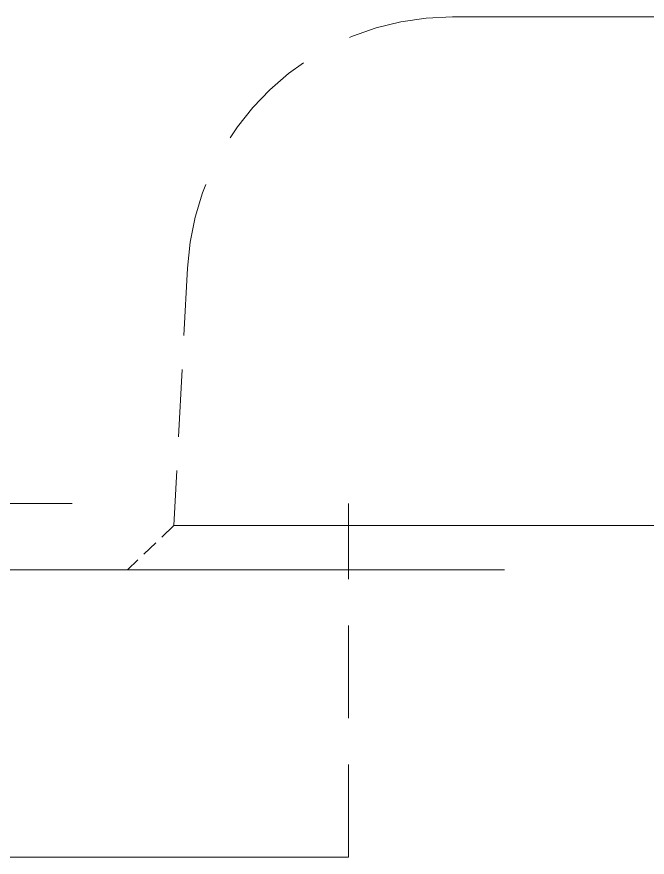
# Model space of a CAD drawing. Header units: millimetres. Extents: x 36 to 2484, y 36 to 1746.
# Drawn here: x 1396.67 to 1410.92, y 879.63 to 898.63 of the extents above; entities that cross this region are included whole.
import ezdxf

# ---------------------------------------------------------------- set-up
doc = ezdxf.new("R2010")
doc.units = ezdxf.units.MM
doc.header["$LTSCALE"] = 6
doc.linetypes.add('HIDDEN', pattern=[9.525, 6.35, -3.175])
doc.layers.add('가는파선_A3', color=7, linetype='HIDDEN', lineweight=13, true_color=0x008000)

msp = doc.modelspace()

# ---------------------------------------------------------------- linework, layer by layer
at = {"layer": '가는파선_A3', "ltscale": 0.354572}
msp.add_line((1406.517, 898.627), (1496.819, 898.627), dxfattribs=at)
at = {"layer": '가는파선_A3', "ltscale": 0.040017}
msp.add_line((1400.525, 892.941), (1400.22, 887.126), dxfattribs=at)
at = {"layer": '가는파선_A3', "ltscale": 0.328087}
for p, q in [((1366.668, 887.627), (1404.168, 887.627)), ((1404.168, 879.627), (1366.668, 879.627))]:
    msp.add_line(p, q, dxfattribs=at)
at = {"layer": '가는파선_A3', "ltscale": 0.055011}
msp.add_line((1404.168, 879.627), (1404.168, 887.627), dxfattribs=at)
at = {"layer": '가는파선_A3', "ltscale": 0.009894}
msp.add_line((1400.22, 887.126), (1399.168, 886.127), dxfattribs=at)
at = {"layer": '가는파선_A3', "ltscale": 0.353516}
msp.add_line((1400.22, 887.126), (1503.116, 887.126), dxfattribs=at)
at = {"layer": '가는파선_A3', "ltscale": 0.360365}
msp.add_line((1510.668, 886.127), (1392.668, 886.127), dxfattribs=at)
at = {"layer": '가는파선_A3', "ltscale": 0.062662}
msp.add_arc((1406.517, 892.627), 6, 90, 177, dxfattribs=at)

doc.saveas('drawing.dxf')
